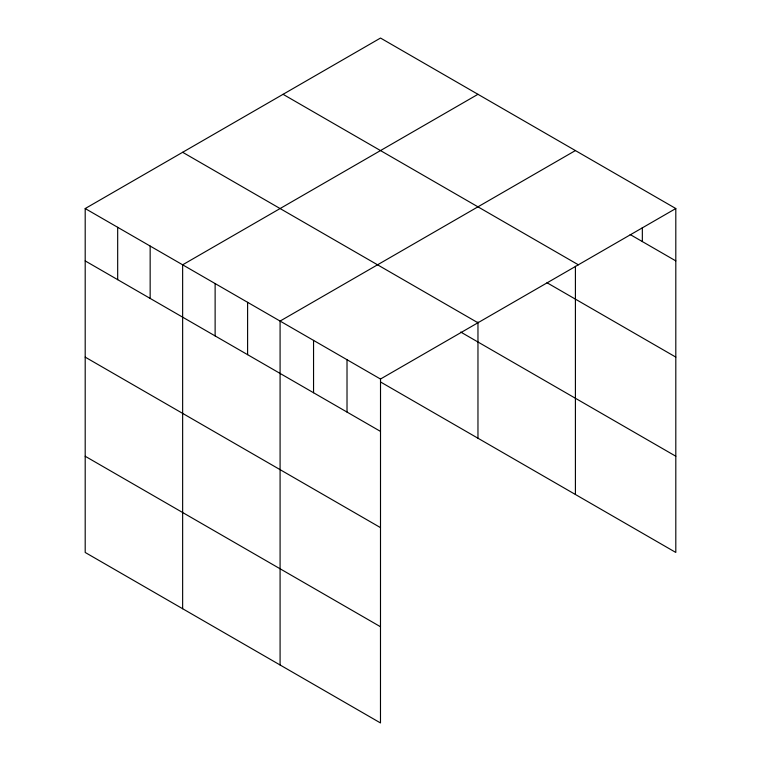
<?xml version="1.0" encoding="UTF-8"?>
<svg xmlns="http://www.w3.org/2000/svg" width="761" height="761" viewBox="0 0 761 761"><rect width="100%" height="100%" fill="white"/><g stroke="black" fill="none" stroke-linecap="round" stroke-linejoin="round"><path stroke-width="1.14" d="M380.519 378.445L380.481 722.95L85.194 552.467L85.194 208.552L380.519 38.05L675.806 208.533L675.806 552.448L380.519 381.965M477.965 94.307L182.64 264.809L182.64 608.724M575.411 150.564L280.086 321.075L280.086 664.99M675.806 208.533L380.481 379.035L85.194 208.552M630.165 234.54L675.806 260.89M283.063 94.316L578.35 264.799M546.988 282.731L675.806 357.099M182.65 152.286L477.937 322.769M460.709 332.043L675.806 456.229M85.194 260.909L380.481 431.392M85.194 357.128L380.481 527.611M85.194 456.258L380.481 626.741M642.341 227.606L642.341 241.57M575.411 266.283L575.411 494.479M477.965 321.951L477.965 438.222M347.016 359.715L347.016 412.072M313.551 340.395L313.551 392.752M247.601 302.317L247.601 354.674M215.125 283.568L215.125 335.924M150.155 246.06L150.155 298.417M117.679 227.311L117.679 279.668"/></g></svg>
